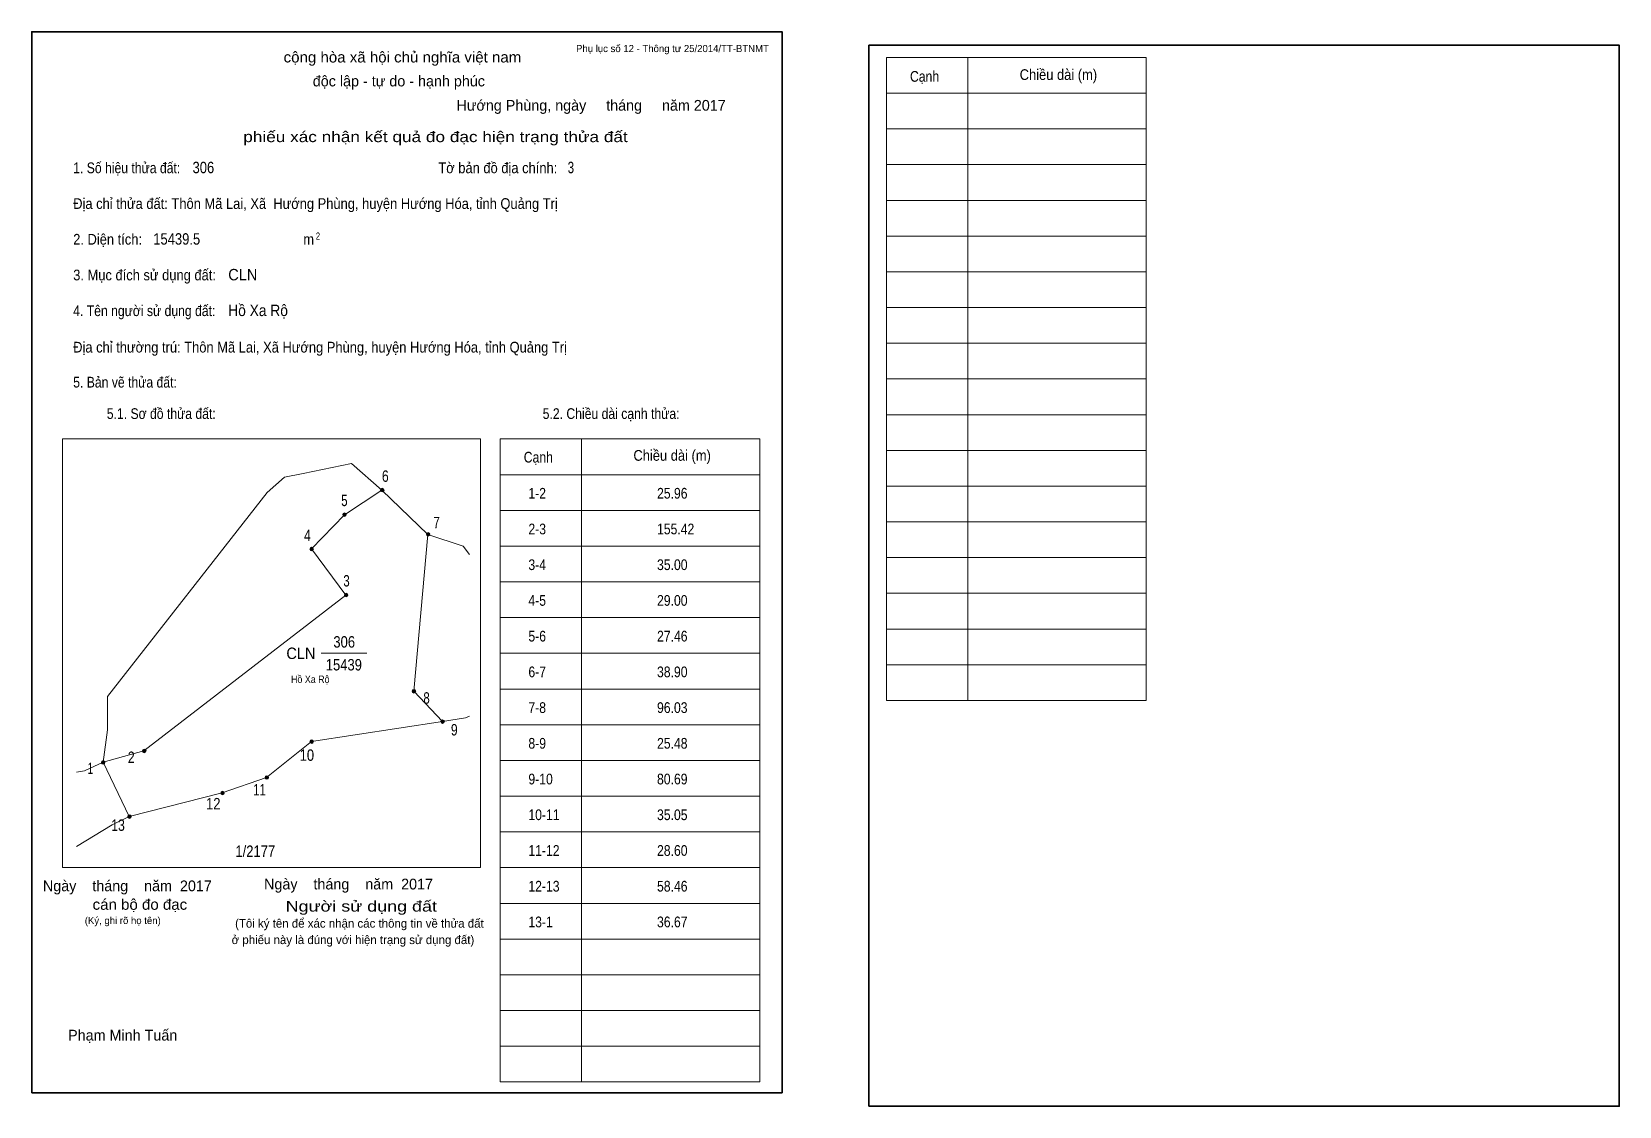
# Model space of a CAD drawing. Header units: centimetres. Extents: x 0 to 44.4, y -0.4 to 29.7.
import ezdxf
from ezdxf.enums import TextEntityAlignment as Align

# ---------------------------------------------------------------- set-up
doc = ezdxf.new("R2010")
doc.units = ezdxf.units.CM
doc.header["$LTSCALE"] = 0.12
for name, color, linetype in [('2', 7, 'Continuous'), ('30', 7, 'Continuous'), ('34', 7, 'Continuous')]:
    doc.layers.add(name, color=color, linetype=linetype)
for name, color, linetype, lineweight in [('32', 7, 'Continuous', 13), ('33', 7, 'Continuous', 13), ('6', 7, 'Continuous', 13), ('63', 7, 'Continuous', 13)]:
    doc.layers.add(name, color=color, linetype=linetype, lineweight=lineweight)

msp = doc.modelspace()

# ---------------------------------------------------------------- hatches: boundary and pattern name
at = {"layer": '32'}
for points in [[(9.8595, 16.8708, 1), (9.7595, 16.8708, 1)], [(8.8029, 16.1818, 1), (8.7029, 16.1818, 1)], [(11.1457, 15.6305, 1), (11.0457, 15.6305, 1)], [(7.8841, 15.2171, 1), (7.7841, 15.2171, 1)], [(8.8488, 13.9308, 1), (8.7488, 13.9308, 1)], [(10.7452, 11.2375, 1), (10.6452, 11.2375, 1)], [(11.55, 10.3876, 1), (11.45, 10.3876, 1)], [(7.8855, 9.8294, 1), (7.7855, 9.8294, 1)], [(3.1985, 9.5667, 1), (3.0985, 9.5667, 1)], [(2.05, 9.2451, 1), (1.95, 9.2451, 1)], [(6.6282, 8.8234, 1), (6.5282, 8.8234, 1)], [(5.3888, 8.3875, 1), (5.2888, 8.3875, 1)], [(2.785, 7.7292, 1), (2.685, 7.7292, 1)]]:
    msp.add_hatch(color=256, dxfattribs=at).paths.add_polyline_path(points)

# ---------------------------------------------------------------- linework, layer by layer
for centre in [(9.8095, 16.8708), (8.7529, 16.1818), (11.0957, 15.6305), (7.8341, 15.2171), (8.7988, 13.9308), (10.6952, 11.2375), (11.5, 10.3876), (7.8355, 9.8294), (3.1485, 9.5667), (2, 9.2451), (6.5782, 8.8234), (5.3388, 8.3875), (2.735, 7.7292)]:
    msp.add_circle(centre, 0.05, dxfattribs=at)
at = {"layer": '33'}
msp.add_line((8.1, 12.3), (9.38, 12.3), dxfattribs=at)
at = {"layer": '6'}
for p, q in [((9.8, 16.87), (11.09, 15.63)), ((12.14, 10.49), (11.5, 10.39)), ((12.25, 10.54), (12.14, 10.49)), ((2.73, 7.73), (2, 9.25)), ((2.73, 7.73), (2.25, 7.5)), ((1.25, 6.89), (2.25, 7.5))]:
    msp.add_line(p, q, dxfattribs=at)
for points in [[(9.8, 16.87), (8.95, 17.61), (7.6, 17.33), (7.07, 17.23), (6.59, 16.8), (2.12, 11.09), (2.12, 10.16), (2, 9.25)], [(2, 9.25), (3.14, 9.57), (8.79, 13.93), (7.83, 15.22), (8.75, 16.18), (9.8, 16.87)], [(11.5, 10.39), (10.69, 11.24), (11.09, 15.63)], [(11.09, 15.63), (12.07, 15.3), (12.25, 15.07)], [(2.73, 7.73), (5.33, 8.39), (6.57, 8.82), (7.83, 9.83), (11.5, 10.39)], [(2, 9.25), (1.48, 9.01), (1.25, 8.97)]]:
    msp.add_lwpolyline(points, dxfattribs=at)
at = {"layer": '63'}
for p, q in [((23.92, 28.98), (31.19, 28.98)), ((23.92, 10.98), (23.92, 28.98)), ((26.2, 10.98), (26.2, 28.98)), ((31.19, 10.98), (31.19, 28.98)), ((23.92, 27.98), (31.19, 27.98)), ((23.92, 26.98), (31.19, 26.98)), ((23.92, 25.98), (31.19, 25.98)), ((23.92, 24.98), (31.19, 24.98)), ((23.92, 23.98), (31.19, 23.98)), ((23.92, 22.98), (31.19, 22.98)), ((23.92, 21.98), (31.19, 21.98)), ((23.92, 20.98), (31.19, 20.98)), ((23.92, 19.98), (31.19, 19.98)), ((23.92, 18.98), (31.19, 18.98)), ((0.86, 18.3), (12.56, 18.3)), ((0.86, 6.3), (0.86, 18.3)), ((12.56, 6.3), (12.56, 18.3)), ((13.11, 18.3), (20.38, 18.3)), ((13.11, 0.3), (13.11, 18.3)), ((15.39, 0.3), (15.39, 18.3)), ((20.38, 0.3), (20.38, 18.3)), ((23.92, 17.98), (31.19, 17.98)), ((13.11, 17.3), (20.38, 17.3)), ((23.92, 16.98), (31.19, 16.98)), ((13.11, 16.3), (20.38, 16.3)), ((23.92, 15.98), (31.19, 15.98)), ((13.11, 15.3), (20.38, 15.3)), ((23.92, 14.98), (31.19, 14.98)), ((13.11, 14.3), (20.38, 14.3)), ((23.92, 13.98), (31.19, 13.98)), ((13.11, 13.3), (20.38, 13.3)), ((23.92, 12.98), (31.19, 12.98)), ((13.11, 12.3), (20.38, 12.3)), ((23.92, 11.98), (31.19, 11.98)), ((13.11, 11.3), (20.38, 11.3)), ((23.92, 10.98), (31.19, 10.98)), ((13.11, 10.3), (20.38, 10.3)), ((13.11, 9.3), (20.38, 9.3)), ((13.11, 8.3), (20.38, 8.3)), ((13.11, 7.3), (20.38, 7.3)), ((0.86, 6.3), (12.56, 6.3)), ((13.11, 6.3), (20.38, 6.3)), ((13.11, 5.3), (20.38, 5.3)), ((13.11, 4.3), (20.38, 4.3)), ((13.11, 3.3), (20.38, 3.3)), ((13.11, 2.3), (20.38, 2.3)), ((13.11, 1.3), (20.38, 1.3)), ((13.11, 0.3), (20.38, 0.3))]:
    msp.add_line(p, q, dxfattribs=at)
at = {"layer": '63', "lineweight": 35}
for points in [[(0, 0), (0, 29.7), (21, 29.7), (21, 0)], [(23.43, -0.38), (23.43, 29.32), (44.43, 29.32), (44.43, -0.38)]]:
    msp.add_lwpolyline(points, close=True, dxfattribs=at)

# ---------------------------------------------------------------- texts
at = {"layer": '2', "width": 0.9}
msp.add_text('Hồ Xa Rộ', height=0.2067, dxfattribs=at).set_placement((7.795, 11.47), align=Align.CENTER)
at = {"layer": '30', "width": 0.85}
for s, height, p in [('1-2', 0.3, (13.9, 16.63)), ('25.96', 0.3, (17.5, 16.63)), ('2-3', 0.3, (13.9, 15.63)), ('155.42', 0.3, (17.5, 15.63)), ('3-4', 0.3, (13.9, 14.63)), ('35.00', 0.3, (17.5, 14.63)), ('4-5', 0.3, (13.9, 13.63)), ('29.00', 0.3, (17.5, 13.63)), ('5-6', 0.3, (13.9, 12.63)), ('27.46', 0.3, (17.5, 12.63)), ('6-7', 0.3, (13.9, 11.63)), ('38.90', 0.3, (17.5, 11.63)), ('7-8', 0.3, (13.9, 10.63)), ('96.03', 0.3, (17.5, 10.63)), ('8-9', 0.3, (13.9, 9.63)), ('25.48', 0.3, (17.5, 9.63)), ('9-10', 0.3, (13.9, 8.63)), ('80.69', 0.3, (17.5, 8.63)), ('10-11', 0.3, (13.9, 7.63)), ('35.05', 0.3, (17.5, 7.63)), ('1/2177', 0.32, (5.7, 6.6)), ('11-12', 0.3, (13.9, 6.63)), ('28.60', 0.3, (17.5, 6.63)), ('12-13', 0.3, (13.9, 5.63)), ('58.46', 0.3, (17.5, 5.63)), ('13-1', 0.3, (13.9, 4.63)), ('36.67', 0.3, (17.5, 4.63))]:
    msp.add_text(s, height=height, dxfattribs=at).set_placement(p)
at = {"layer": '32'}
for s, width, p in [('6', 0.8, (9.895, 17.1)), ('5', 0.75, (8.75, 16.42)), ('7', 0.75, (11.33, 15.8)), ('4', 0.8, (7.715, 15.44)), ('3', 0.75, (8.81, 14.17)), ('8', 0.75, (11.05, 10.89)), ('9', 0.8, (11.825, 10)), ('2', 0.8, (2.785, 9.23)), ('10', 0.85, (7.7, 9.29)), ('1', 0.65, (1.64, 8.92)), ('11', 0.75, (6.375, 8.32)), ('12', 0.85, (5.08, 7.93)), ('13', 0.8, (2.415, 7.33))]:
    msp.add_text(s, height=0.32, dxfattribs=dict(at, width=width)).set_placement(p, align=Align.CENTER)
at = {"layer": '33', "width": 0.95}
msp.add_text('CLN', height=0.32, dxfattribs=at).set_placement((7.94, 12.14), align=Align.RIGHT)
at = {"layer": '33', "width": 0.85}
for s, p in [('306', (8.745, 12.46)), ('15439', (8.735, 11.82))]:
    msp.add_text(s, height=0.32, dxfattribs=at).set_placement(p, align=Align.CENTER)
at = {"layer": '34'}
for s, width, p in [('306', 0.85, (4.5, 25.74)), ('3', 0.75, (15, 25.74)), ('15439.5', 0.85, (3.4, 23.74)), ('CLN', 0.95, (5.5, 22.74)), ('Hồ Xa Rộ', 0.9, (5.5, 21.74))]:
    msp.add_text(s, height=0.32, dxfattribs=dict(at, width=width)).set_placement(p)
at = {"layer": '63'}
for s, height, p in [('Phụ lục số 12 - Thông tư 25/2014/TT-BTNMT', 0.2, (20.63, 29.13)), ('Ngày    tháng    năm  2017', 0.3, (5.04, 5.64)), ('Ngày    tháng    năm  2017', 0.3, (11.23, 5.69)), ('(Ký, ghi rõ họ tên)', 0.2, (3.61, 4.72))]:
    msp.add_text(s, height=height, dxfattribs=at).set_placement(p, align=Align.RIGHT)
at = {"layer": '63', "width": 1.05}
msp.add_text('cộng hòa xã hội chủ nghĩa việt nam', height=0.3, dxfattribs=at).set_placement((10.375, 28.84), align=Align.CENTER)
at = {"layer": '63'}
for s, height, p in [('độc lập - tự do - hạnh phúc', 0.3, (10.275, 28.17)), ('Hướng Phùng, ngày     tháng     năm 2017', 0.3, (15.655, 27.49)), ('(Tôi ký tên để xác nhận các thông tin về thửa đất ', 0.24, (9.215, 4.62)), ('ở phiếu này là đúng với hiện trạng sử dụng đất)', 0.24, (8.99, 4.16)), ('Phạm Minh Tuấn', 0.3, (2.545, 1.46))]:
    msp.add_text(s, height=height, dxfattribs=at).set_placement(p, align=Align.CENTER)
for s, height, width, p in [('Cạnh', 0.3, 0.85, (24.58, 28.3)), ('Chiều dài (m)', 0.3, 0.9, (27.65, 28.35)), ('1. Số hiệu thửa đất:', 0.3, 0.85, (1.16, 25.74)), ('Tờ bản đồ địa chính:', 0.3, 0.9, (11.38, 25.74)), ('Địa chỉ thửa đất: Thôn Mã Lai, Xã  Hướng Phùng, huyện Hướng Hóa, tỉnh Quảng Trị', 0.3, 0.9, (1.16, 24.74)), ('2. Diện tích:', 0.3, 0.9, (1.16, 23.74)), ('2', 0.2, 0.8, (7.95, 23.88)), ('m', 0.3, 0.9, (7.6, 23.74)), ('3. Mục đích sử dụng đất:', 0.3, 0.9, (1.16, 22.74)), ('4. Tên người sử dụng đất:', 0.3, 0.85, (1.16, 21.74)), ('Địa chỉ thường trú: Thôn Mã Lai, Xã Hướng Phùng, huyện Hướng Hóa, tỉnh Quảng Trị', 0.3, 0.9, (1.16, 20.72)), ('5. Bản vẽ thửa đất:', 0.3, 0.85, (1.16, 19.74)), ('5.1. Sơ đồ thửa đất:', 0.3, 0.85, (2.1, 18.86)), ('5.2. Chiều dài cạnh thửa:', 0.3, 0.85, (14.3, 18.86)), ('Cạnh', 0.3, 0.85, (13.77, 17.64)), ('Chiều dài (m)', 0.3, 0.9, (16.84, 17.69))]:
    msp.add_text(s, height=height, dxfattribs=dict(at, width=width)).set_placement(p)
for s, width, p in [('phiếu xác nhận kết quả đo đạc hiện trạng thửa đất', 1.2, (16.68, 26.61)), ('cán bộ đo đạc', 1.05, (4.35, 5.12)), ('Người sử dụng đất', 1.25, (11.34, 5.07))]:
    msp.add_text(s, height=0.3, dxfattribs=dict(at, width=width)).set_placement(p, align=Align.RIGHT)

doc.saveas('drawing.dxf')
